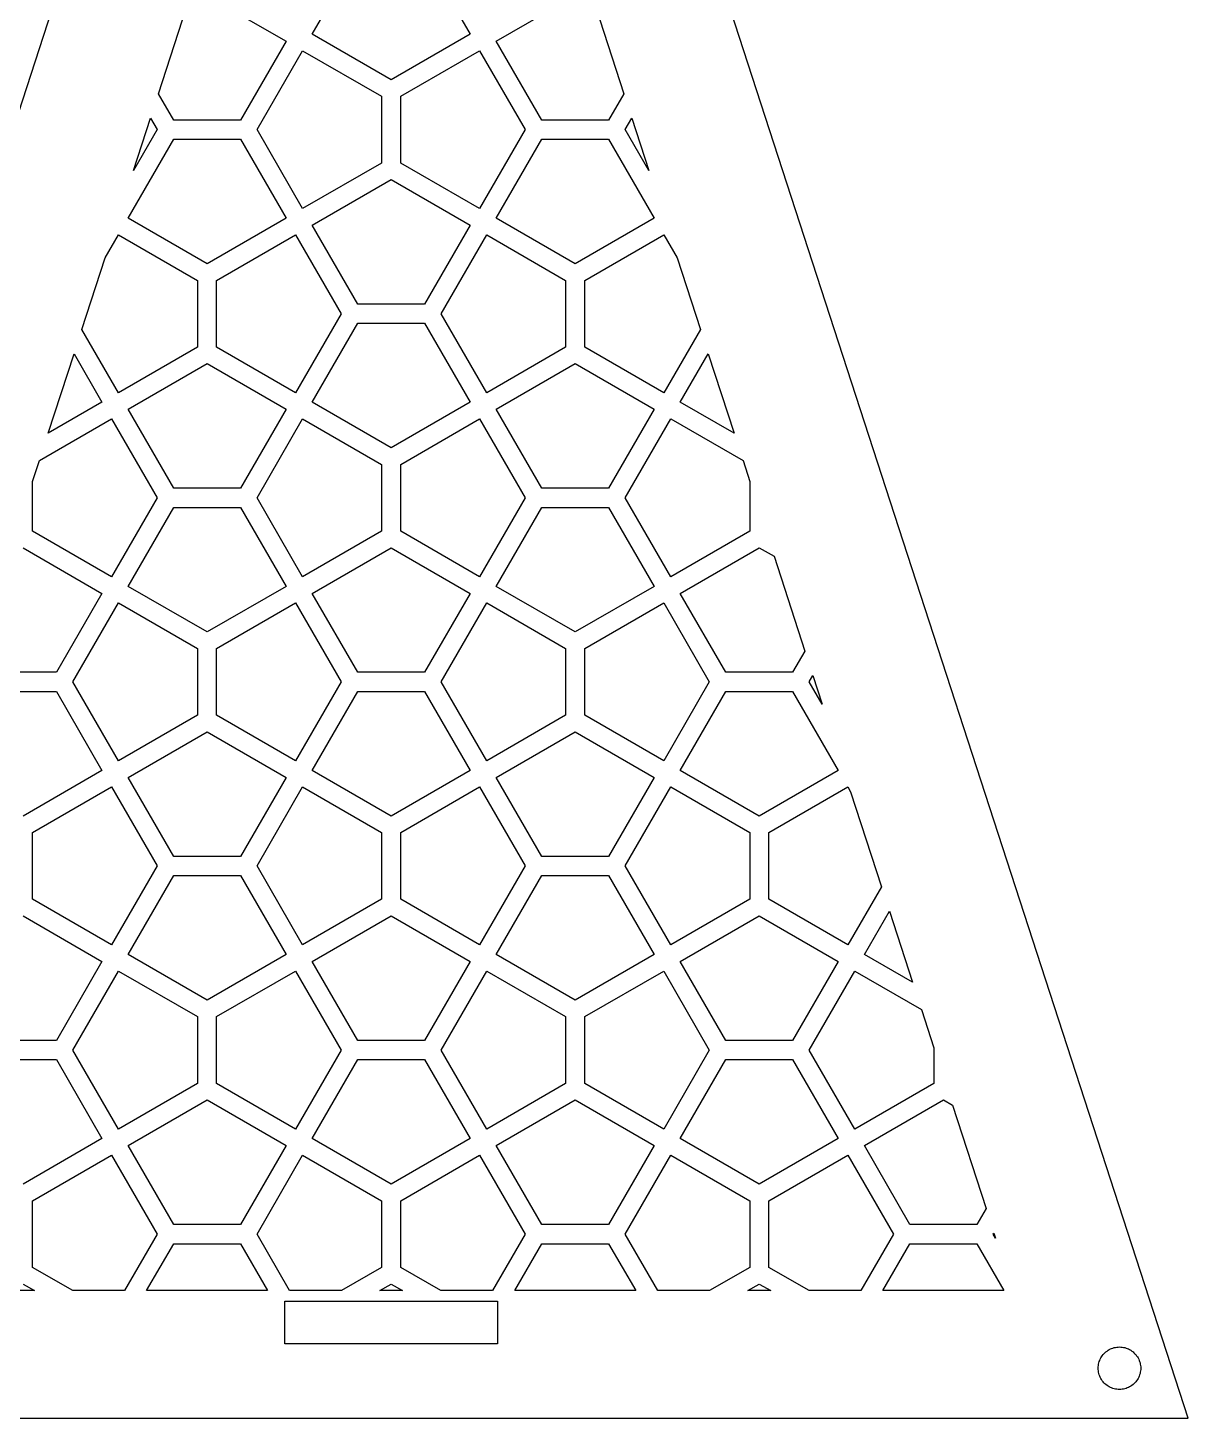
# Model space of a CAD drawing. Header units: metres. Extents: x 20 to 1108, y 20 to 485.
# Drawn here: x 998.7 to 1107.8, y 20 to 150.8 of the extents above; entities that cross this region are included whole.
import ezdxf

# ---------------------------------------------------------------- set-up
doc = ezdxf.new("R2010")
doc.units = ezdxf.units.M

msp = doc.modelspace()

# ---------------------------------------------------------------- linework, layer by layer
for p, q in [((1032.85, 250.826), (957.853, 20)), ((1107.85, 20), (1032.85, 250.826)), ((1025.42, 150.233), (1029.71, 157.664)), ((1035.99, 157.664), (1040.28, 150.233)), ((1015.53, 153.864), (1022.96, 149.574)), ((1042.74, 149.574), (1050.17, 153.864)), ((1010.96, 144.62), (1013.6, 152.751)), ((1052.1, 152.751), (1054.74, 144.62)), ((1022.96, 149.574), (1018.67, 142.144)), ((1032.85, 145.943), (1025.42, 150.233)), ((1040.28, 150.233), (1032.85, 145.943)), ((1047.03, 142.144), (1042.74, 149.574)), ((1020.23, 141.244), (1024.52, 148.674)), ((1024.52, 148.674), (1031.95, 144.384)), ((1033.75, 144.384), (1041.18, 148.674)), ((1041.18, 148.674), (1045.47, 141.244)), ((1012.39, 142.144), (1010.96, 144.62)), ((1031.95, 144.384), (1031.95, 138.103)), ((1033.75, 138.103), (1033.75, 144.384)), ((1054.74, 144.62), (1053.31, 142.144)), ((1008.62, 137.408), (1010.21, 142.317)), ((1010.21, 142.317), (1010.83, 141.244)), ((1018.67, 142.144), (1012.39, 142.144)), ((1053.31, 142.144), (1047.03, 142.144)), ((1054.87, 141.244), (1055.49, 142.317)), ((1055.49, 142.317), (1057.09, 137.408)), ((1008.1, 132.913), (1012.39, 140.344)), ((1010.83, 141.244), (1008.62, 137.408)), ((1012.39, 140.344), (1018.67, 140.344)), ((1018.67, 140.344), (1022.96, 132.913)), ((1024.52, 133.813), (1020.23, 141.244)), ((1045.47, 141.244), (1041.18, 133.813)), ((1042.74, 132.913), (1047.03, 140.344)), ((1047.03, 140.344), (1053.31, 140.344)), ((1053.31, 140.344), (1057.6, 132.913)), ((1057.09, 137.408), (1054.87, 141.244)), ((1031.95, 138.103), (1024.52, 133.813)), ((1041.18, 133.813), (1033.75, 138.103)), ((1025.42, 132.254), (1032.85, 136.544)), ((1032.85, 136.544), (1040.28, 132.254)), ((1015.53, 128.623), (1008.1, 132.913)), ((1022.96, 132.913), (1015.53, 128.623)), ((1029.71, 124.823), (1025.42, 132.254)), ((1040.28, 132.254), (1035.99, 124.823)), ((1050.17, 128.623), (1042.74, 132.913)), ((1057.6, 132.913), (1050.17, 128.623)), ((1005.94, 129.175), (1007.2, 131.354)), ((1007.2, 131.354), (1014.63, 127.064)), ((1016.43, 127.064), (1023.86, 131.354)), ((1023.86, 131.354), (1028.15, 123.923)), ((1037.55, 123.923), (1041.84, 131.354)), ((1041.84, 131.354), (1049.27, 127.064)), ((1051.07, 127.064), (1058.5, 131.354)), ((1058.5, 131.354), (1059.76, 129.175)), ((1003.76, 122.454), (1005.94, 129.175)), ((1059.76, 129.175), (1061.95, 122.454)), ((1014.63, 127.064), (1014.63, 120.782)), ((1016.43, 120.782), (1016.43, 127.064)), ((1049.27, 127.064), (1049.27, 120.782)), ((1051.07, 120.782), (1051.07, 127.064)), ((1035.99, 124.823), (1029.71, 124.823)), ((1028.15, 123.923), (1023.86, 116.492)), ((1025.42, 115.593), (1029.71, 123.023)), ((1029.71, 123.023), (1035.99, 123.023)), ((1035.99, 123.023), (1040.28, 115.593)), ((1041.84, 116.492), (1037.55, 123.923)), ((1007.2, 116.492), (1003.76, 122.454)), ((1061.95, 122.454), (1058.5, 116.492)), ((1014.63, 120.782), (1007.2, 116.492)), ((1023.86, 116.492), (1016.43, 120.782)), ((1049.27, 120.782), (1041.84, 116.492)), ((1058.5, 116.492), (1051.07, 120.782)), ((1000.58, 112.67), (1003.01, 120.15)), ((1003.01, 120.15), (1005.64, 115.593)), ((1008.1, 114.934), (1015.53, 119.224)), ((1015.53, 119.224), (1022.96, 114.934)), ((1042.74, 114.934), (1050.17, 119.224)), ((1050.17, 119.224), (1057.6, 114.934)), ((1060.06, 115.593), (1062.69, 120.15)), ((1062.69, 120.15), (1065.13, 112.67)), ((1005.64, 115.593), (1000.58, 112.67)), ((1032.85, 111.302), (1025.42, 115.593)), ((1040.28, 115.593), (1032.85, 111.302)), ((1065.13, 112.67), (1060.06, 115.593)), ((999.749, 110.111), (1006.54, 114.033)), ((1006.54, 114.033), (1010.83, 106.603)), ((1012.39, 107.503), (1008.1, 114.934)), ((1022.96, 114.934), (1018.67, 107.503)), ((1020.23, 106.603), (1024.52, 114.033)), ((1024.52, 114.033), (1031.95, 109.743)), ((1033.75, 109.743), (1041.18, 114.033)), ((1041.18, 114.033), (1045.47, 106.603)), ((1047.03, 107.503), (1042.74, 114.934)), ((1057.6, 114.934), (1053.31, 107.503)), ((1054.87, 106.603), (1059.16, 114.033)), ((1059.16, 114.033), (1065.96, 110.111)), ((999.111, 108.149), (999.749, 110.111)), ((1065.96, 110.111), (1066.59, 108.149)), ((1031.95, 109.743), (1031.95, 103.462)), ((1033.75, 103.462), (1033.75, 109.743)), ((999.111, 103.462), (999.111, 108.149)), ((1018.67, 107.503), (1012.39, 107.503)), ((1053.31, 107.503), (1047.03, 107.503)), ((1066.59, 108.149), (1066.59, 103.462)), ((1010.83, 106.603), (1006.54, 99.1719)), ((1024.52, 99.1719), (1020.23, 106.603)), ((1045.47, 106.603), (1041.18, 99.1719)), ((1059.16, 99.1719), (1054.87, 106.603)), ((1008.1, 98.2715), (1012.39, 105.702)), ((1012.39, 105.702), (1018.67, 105.702)), ((1018.67, 105.702), (1022.96, 98.2715)), ((1042.74, 98.2715), (1047.03, 105.702)), ((1047.03, 105.702), (1053.31, 105.702)), ((1053.31, 105.702), (1057.6, 98.2715)), ((1006.54, 99.1719), (999.111, 103.462)), ((1031.95, 103.462), (1024.52, 99.1719)), ((1041.18, 99.1719), (1033.75, 103.462)), ((1066.59, 103.462), (1059.16, 99.1719)), ((998.212, 101.903), (1005.64, 97.6123)), ((1025.42, 97.6123), (1032.85, 101.903)), ((1032.85, 101.903), (1040.28, 97.6123)), ((1060.06, 97.6123), (1067.49, 101.903)), ((1067.49, 101.903), (1068.88, 101.101)), ((1068.88, 101.101), (1071.78, 92.1738)), ((1015.53, 93.9814), (1008.1, 98.2715)), ((1022.96, 98.2715), (1015.53, 93.9814)), ((1050.17, 93.9814), (1042.74, 98.2715)), ((1057.6, 98.2715), (1050.17, 93.9814)), ((1005.64, 97.6123), (1001.35, 90.1816)), ((1029.71, 90.1816), (1025.42, 97.6123)), ((1040.28, 97.6123), (1035.99, 90.1816)), ((1064.35, 90.1816), (1060.06, 97.6123)), ((1002.91, 89.2822), (1007.2, 96.7129)), ((1007.2, 96.7129), (1014.63, 92.4229)), ((1016.43, 92.4229), (1023.86, 96.7129)), ((1023.86, 96.7129), (1028.15, 89.2822)), ((1037.55, 89.2822), (1041.84, 96.7129)), ((1041.84, 96.7129), (1049.27, 92.4229)), ((1051.07, 92.4229), (1058.5, 96.7129)), ((1058.5, 96.7129), (1062.79, 89.2822)), ((1014.63, 92.4229), (1014.63, 86.1416)), ((1016.43, 86.1416), (1016.43, 92.4229)), ((1049.27, 92.4229), (1049.27, 86.1416)), ((1051.07, 86.1416), (1051.07, 92.4229)), ((1071.78, 92.1738), (1070.63, 90.1816)), ((1001.35, 90.1816), (995.071, 90.1816)), ((1007.2, 81.8516), (1002.91, 89.2822)), ((1028.15, 89.2822), (1023.86, 81.8516)), ((1035.99, 90.1816), (1029.71, 90.1816)), ((1041.84, 81.8516), (1037.55, 89.2822)), ((1062.79, 89.2822), (1058.5, 81.8516)), ((1070.63, 90.1816), (1064.35, 90.1816)), ((1072.19, 89.2822), (1072.53, 89.8701)), ((1073.41, 87.1787), (1072.19, 89.2822)), ((1072.53, 89.8701), (1073.41, 87.1787)), ((995.071, 88.3818), (1001.35, 88.3818)), ((1001.35, 88.3818), (1005.64, 80.9512)), ((1025.42, 80.9512), (1029.71, 88.3818)), ((1029.71, 88.3818), (1035.99, 88.3818)), ((1035.99, 88.3818), (1040.28, 80.9512)), ((1060.06, 80.9512), (1064.35, 88.3818)), ((1064.35, 88.3818), (1070.63, 88.3818)), ((1070.63, 88.3818), (1074.92, 80.9512)), ((1014.63, 86.1416), (1007.2, 81.8516)), ((1023.86, 81.8516), (1016.43, 86.1416)), ((1049.27, 86.1416), (1041.84, 81.8516)), ((1058.5, 81.8516), (1051.07, 86.1416)), ((1008.1, 80.292), (1015.53, 84.582)), ((1015.53, 84.582), (1022.96, 80.292)), ((1042.74, 80.292), (1050.17, 84.582)), ((1050.17, 84.582), (1057.6, 80.292)), ((1005.64, 80.9512), (998.212, 76.6611)), ((1012.39, 72.8613), (1008.1, 80.292)), ((1022.96, 80.292), (1018.67, 72.8613)), ((1032.85, 76.6611), (1025.42, 80.9512)), ((1040.28, 80.9512), (1032.85, 76.6611)), ((1047.03, 72.8613), (1042.74, 80.292)), ((1057.6, 80.292), (1053.31, 72.8613)), ((1067.49, 76.6611), (1060.06, 80.9512)), ((1074.92, 80.9512), (1067.49, 76.6611)), ((999.111, 75.1025), (1006.54, 79.3926)), ((1006.54, 79.3926), (1010.83, 71.9619)), ((1020.23, 71.9619), (1024.52, 79.3926)), ((1024.52, 79.3926), (1031.95, 75.1025)), ((1033.75, 75.1025), (1041.18, 79.3926)), ((1041.18, 79.3926), (1045.47, 71.9619)), ((1054.87, 71.9619), (1059.16, 79.3926)), ((1059.16, 79.3926), (1066.59, 75.1025)), ((1068.39, 75.1025), (1075.82, 79.3926)), ((1075.82, 79.3926), (1076.08, 78.9453)), ((1076.08, 78.9453), (1078.99, 70.0078)), ((999.111, 68.8213), (999.111, 75.1025)), ((1031.95, 75.1025), (1031.95, 68.8213)), ((1033.75, 68.8213), (1033.75, 75.1025)), ((1066.59, 75.1025), (1066.59, 68.8213)), ((1068.39, 68.8213), (1068.39, 75.1025)), ((1010.83, 71.9619), (1006.54, 64.5312)), ((1018.67, 72.8613), (1012.39, 72.8613)), ((1024.52, 64.5312), (1020.23, 71.9619)), ((1045.47, 71.9619), (1041.18, 64.5312)), ((1053.31, 72.8613), (1047.03, 72.8613)), ((1059.16, 64.5312), (1054.87, 71.9619)), ((1008.1, 63.6309), (1012.39, 71.0615)), ((1012.39, 71.0615), (1018.67, 71.0615)), ((1018.67, 71.0615), (1022.96, 63.6309)), ((1042.74, 63.6309), (1047.03, 71.0615)), ((1047.03, 71.0615), (1053.31, 71.0615)), ((1053.31, 71.0615), (1057.6, 63.6309)), ((1078.99, 70.0078), (1075.82, 64.5312)), ((1006.54, 64.5312), (999.111, 68.8213)), ((1031.95, 68.8213), (1024.52, 64.5312)), ((1041.18, 64.5312), (1033.75, 68.8213)), ((1066.59, 68.8213), (1059.16, 64.5312)), ((1075.82, 64.5312), (1068.39, 68.8213)), ((998.212, 67.2617), (1005.64, 62.9717)), ((1025.42, 62.9717), (1032.85, 67.2617)), ((1032.85, 67.2617), (1040.28, 62.9717)), ((1060.06, 62.9717), (1067.49, 67.2617)), ((1067.49, 67.2617), (1074.92, 62.9717)), ((1077.38, 63.6309), (1079.74, 67.7041)), ((1079.74, 67.7041), (1081.91, 61.0186)), ((1005.64, 62.9717), (1001.35, 55.541)), ((1015.53, 59.3408), (1008.1, 63.6309)), ((1022.96, 63.6309), (1015.53, 59.3408)), ((1029.71, 55.541), (1025.42, 62.9717)), ((1040.28, 62.9717), (1035.99, 55.541)), ((1050.17, 59.3408), (1042.74, 63.6309)), ((1057.6, 63.6309), (1050.17, 59.3408)), ((1064.35, 55.541), (1060.06, 62.9717)), ((1074.92, 62.9717), (1070.63, 55.541)), ((1081.91, 61.0186), (1077.38, 63.6309)), ((1002.91, 54.6406), (1007.2, 62.0713)), ((1007.2, 62.0713), (1014.63, 57.7812)), ((1016.43, 57.7812), (1023.86, 62.0713)), ((1023.86, 62.0713), (1028.15, 54.6406)), ((1037.55, 54.6406), (1041.84, 62.0713)), ((1041.84, 62.0713), (1049.27, 57.7812)), ((1051.07, 57.7812), (1058.5, 62.0713)), ((1058.5, 62.0713), (1062.79, 54.6406)), ((1072.19, 54.6406), (1076.48, 62.0713)), ((1076.48, 62.0713), (1082.74, 58.46)), ((1014.63, 57.7812), (1014.63, 51.5)), ((1016.43, 51.5), (1016.43, 57.7812)), ((1049.27, 57.7812), (1049.27, 51.5)), ((1051.07, 51.5), (1051.07, 57.7812)), ((1082.74, 58.46), (1083.91, 54.8428)), ((1001.35, 55.541), (995.071, 55.541)), ((1035.99, 55.541), (1029.71, 55.541)), ((1070.63, 55.541), (1064.35, 55.541)), ((995.071, 53.7412), (1001.35, 53.7412)), ((1001.35, 53.7412), (1005.64, 46.3105)), ((1007.2, 47.21), (1002.91, 54.6406)), ((1028.15, 54.6406), (1023.86, 47.21)), ((1025.42, 46.3105), (1029.71, 53.7412)), ((1029.71, 53.7412), (1035.99, 53.7412)), ((1035.99, 53.7412), (1040.28, 46.3105)), ((1041.84, 47.21), (1037.55, 54.6406)), ((1062.79, 54.6406), (1058.5, 47.21)), ((1060.06, 46.3105), (1064.35, 53.7412)), ((1064.35, 53.7412), (1070.63, 53.7412)), ((1070.63, 53.7412), (1074.92, 46.3105)), ((1076.48, 47.21), (1072.19, 54.6406)), ((1083.91, 54.8428), (1083.91, 51.5)), ((1014.63, 51.5), (1007.2, 47.21)), ((1023.86, 47.21), (1016.43, 51.5)), ((1049.27, 51.5), (1041.84, 47.21)), ((1058.5, 47.21), (1051.07, 51.5)), ((1083.91, 51.5), (1076.48, 47.21)), ((1008.1, 45.6514), (1015.53, 49.9414)), ((1015.53, 49.9414), (1022.96, 45.6514)), ((1042.74, 45.6514), (1050.17, 49.9414)), ((1050.17, 49.9414), (1057.6, 45.6514)), ((1077.38, 45.6514), (1084.81, 49.9414)), ((1084.81, 49.9414), (1085.67, 49.4492)), ((1085.67, 49.4492), (1088.83, 39.7275)), ((1005.64, 46.3105), (998.212, 42.0205)), ((1032.85, 42.0205), (1025.42, 46.3105)), ((1040.28, 46.3105), (1032.85, 42.0205)), ((1067.49, 42.0205), (1060.06, 46.3105)), ((1074.92, 46.3105), (1067.49, 42.0205)), ((999.111, 40.4609), (1006.54, 44.751)), ((1006.54, 44.751), (1010.83, 37.3203)), ((1012.39, 38.2207), (1008.1, 45.6514)), ((1022.96, 45.6514), (1018.67, 38.2207)), ((1020.23, 37.3203), (1024.52, 44.751)), ((1024.52, 44.751), (1031.95, 40.4609)), ((1033.75, 40.4609), (1041.18, 44.751)), ((1041.18, 44.751), (1045.47, 37.3203)), ((1047.03, 38.2207), (1042.74, 45.6514)), ((1057.6, 45.6514), (1053.31, 38.2207)), ((1054.87, 37.3203), (1059.16, 44.751)), ((1059.16, 44.751), (1066.59, 40.4609)), ((1068.39, 40.4609), (1075.82, 44.751)), ((1075.82, 44.751), (1080.11, 37.3203)), ((1081.67, 38.2207), (1077.38, 45.6514)), ((999.111, 34.1797), (999.111, 40.4609)), ((1031.95, 40.4609), (1031.95, 34.1797)), ((1033.75, 34.1797), (1033.75, 40.4609)), ((1066.59, 40.4609), (1066.59, 34.1797)), ((1068.39, 34.1797), (1068.39, 40.4609)), ((1088.83, 39.7275), (1087.96, 38.2207)), ((1018.67, 38.2207), (1012.39, 38.2207)), ((1053.31, 38.2207), (1047.03, 38.2207)), ((1087.96, 38.2207), (1081.67, 38.2207)), ((1010.83, 37.3203), (1007.76, 32)), ((1023.3, 32), (1020.23, 37.3203)), ((1045.47, 37.3203), (1042.4, 32)), ((1057.94, 32), (1054.87, 37.3203)), ((1080.11, 37.3203), (1077.04, 32)), ((1089.51, 37.3203), (1089.57, 37.4248)), ((1089.73, 36.9492), (1089.51, 37.3203)), ((1089.57, 37.4248), (1089.73, 36.9492)), ((1009.84, 32), (1012.39, 36.4209)), ((1012.39, 36.4209), (1018.67, 36.4209)), ((1018.67, 36.4209), (1021.22, 32)), ((1044.48, 32), (1047.03, 36.4209)), ((1047.03, 36.4209), (1053.31, 36.4209)), ((1053.31, 36.4209), (1055.87, 32)), ((1079.12, 32), (1081.67, 36.4209)), ((1081.67, 36.4209), (1087.96, 36.4209)), ((1087.96, 36.4209), (1090.51, 32)), ((1002.89, 32), (999.111, 34.1797)), ((1031.95, 34.1797), (1028.18, 32)), ((1037.53, 32), (1033.75, 34.1797)), ((1066.59, 34.1797), (1062.82, 32)), ((1072.17, 32), (1068.39, 34.1797)), ((999.287, 32), (997.137, 32)), ((998.212, 32.6211), (999.287, 32)), ((1007.76, 32), (1002.89, 32)), ((1021.22, 32), (1009.84, 32)), ((1028.18, 32), (1023.3, 32)), ((1031.78, 32), (1032.85, 32.6211)), ((1033.93, 32), (1031.78, 32)), ((1032.85, 32.6211), (1033.93, 32)), ((1042.4, 32), (1037.53, 32)), ((1055.87, 32), (1044.48, 32)), ((1062.82, 32), (1057.94, 32)), ((1066.42, 32), (1067.49, 32.6211)), ((1068.57, 32), (1066.42, 32)), ((1067.49, 32.6211), (1068.57, 32)), ((1077.04, 32), (1072.17, 32)), ((1090.51, 32), (1079.12, 32)), ((1022.85, 27), (1022.85, 31)), ((1022.85, 31), (1042.85, 31)), ((1042.85, 31), (1042.85, 27)), ((1042.85, 27), (1022.85, 27)), ((1100.01, 26.1602), (1100.11, 26.2432)), ((1100.11, 26.2432), (1100.21, 26.3203)), ((1100.21, 26.3203), (1100.31, 26.3906)), ((1100.31, 26.3906), (1100.42, 26.4551)), ((1100.42, 26.4551), (1100.53, 26.5117)), ((1100.53, 26.5117), (1100.64, 26.5615)), ((1100.64, 26.5615), (1100.76, 26.6045)), ((1100.76, 26.6045), (1100.88, 26.6396)), ((1100.88, 26.6396), (1101.01, 26.667)), ((1101.01, 26.667), (1101.13, 26.6865)), ((1101.13, 26.6865), (1101.25, 26.6982)), ((1101.25, 26.6982), (1101.38, 26.7021)), ((1101.38, 26.7021), (1101.51, 26.6982)), ((1101.51, 26.6982), (1101.63, 26.6865)), ((1101.63, 26.6865), (1101.75, 26.667)), ((1101.75, 26.667), (1101.88, 26.6396)), ((1101.88, 26.6396), (1102, 26.6045)), ((1102, 26.6045), (1102.12, 26.5615)), ((1102.12, 26.5615), (1102.23, 26.5117)), ((1102.23, 26.5117), (1102.34, 26.4551)), ((1102.34, 26.4551), (1102.45, 26.3906)), ((1102.45, 26.3906), (1102.56, 26.3203)), ((1102.56, 26.3203), (1102.66, 26.2432)), ((1102.66, 26.2432), (1102.75, 26.1602)), ((1099.38, 24.8281), (1099.4, 24.9531)), ((1099.4, 24.9531), (1099.42, 25.0771)), ((1099.42, 25.0771), (1099.44, 25.1992)), ((1099.44, 25.1992), (1099.48, 25.3203)), ((1099.48, 25.3203), (1099.52, 25.4385)), ((1099.52, 25.4385), (1099.57, 25.5537)), ((1099.57, 25.5537), (1099.63, 25.666)), ((1099.63, 25.666), (1099.69, 25.7744)), ((1099.69, 25.7744), (1099.76, 25.8779)), ((1099.76, 25.8779), (1099.84, 25.9775)), ((1099.84, 25.9775), (1099.92, 26.0713)), ((1099.92, 26.0713), (1100.01, 26.1602)), ((1102.75, 26.1602), (1102.84, 26.0713)), ((1102.84, 26.0713), (1102.92, 25.9775)), ((1102.92, 25.9775), (1103, 25.8779)), ((1103, 25.8779), (1103.07, 25.7744)), ((1103.07, 25.7744), (1103.13, 25.666)), ((1103.13, 25.666), (1103.19, 25.5537)), ((1103.19, 25.5537), (1103.24, 25.4385)), ((1103.24, 25.4385), (1103.28, 25.3203)), ((1103.28, 25.3203), (1103.32, 25.1992)), ((1103.32, 25.1992), (1103.34, 25.0771)), ((1103.34, 25.0771), (1103.36, 24.9531)), ((1103.36, 24.9531), (1103.38, 24.8281)), ((1099.38, 24.7021), (1099.38, 24.8281)), ((1099.38, 24.5771), (1099.38, 24.7021)), ((1099.4, 24.4512), (1099.38, 24.5771)), ((1099.42, 24.3271), (1099.4, 24.4512)), ((1099.44, 24.2051), (1099.42, 24.3271)), ((1099.48, 24.084), (1099.44, 24.2051)), ((1099.52, 23.9658), (1099.48, 24.084)), ((1099.57, 23.8506), (1099.52, 23.9658)), ((1099.63, 23.7393), (1099.57, 23.8506)), ((1099.69, 23.6309), (1099.63, 23.7393)), ((1099.76, 23.5264), (1099.69, 23.6309)), ((1103.07, 23.6309), (1103, 23.5264)), ((1103.13, 23.7393), (1103.07, 23.6309)), ((1103.19, 23.8506), (1103.13, 23.7393)), ((1103.24, 23.9658), (1103.19, 23.8506)), ((1103.28, 24.084), (1103.24, 23.9658)), ((1103.32, 24.2051), (1103.28, 24.084)), ((1103.34, 24.3271), (1103.32, 24.2051)), ((1103.36, 24.4512), (1103.34, 24.3271)), ((1103.38, 24.5771), (1103.36, 24.4512)), ((1103.38, 24.8281), (1103.38, 24.7021)), ((1103.38, 24.7021), (1103.38, 24.5771)), ((1099.84, 23.4277), (1099.76, 23.5264)), ((1099.92, 23.333), (1099.84, 23.4277)), ((1100.01, 23.2441), (1099.92, 23.333)), ((1100.11, 23.1611), (1100.01, 23.2441)), ((1100.21, 23.084), (1100.11, 23.1611)), ((1100.31, 23.0137), (1100.21, 23.084)), ((1100.42, 22.9492), (1100.31, 23.0137)), ((1100.53, 22.8926), (1100.42, 22.9492)), ((1100.64, 22.8428), (1100.53, 22.8926)), ((1100.76, 22.7998), (1100.64, 22.8428)), ((1100.88, 22.7646), (1100.76, 22.7998)), ((1101.01, 22.7373), (1100.88, 22.7646)), ((1101.13, 22.7178), (1101.01, 22.7373)), ((1101.25, 22.7061), (1101.13, 22.7178)), ((1101.38, 22.7021), (1101.25, 22.7061)), ((1101.51, 22.7061), (1101.38, 22.7021)), ((1101.63, 22.7178), (1101.51, 22.7061)), ((1101.75, 22.7373), (1101.63, 22.7178)), ((1101.88, 22.7646), (1101.75, 22.7373)), ((1102, 22.7998), (1101.88, 22.7646)), ((1102.12, 22.8428), (1102, 22.7998)), ((1102.23, 22.8926), (1102.12, 22.8428)), ((1102.34, 22.9492), (1102.23, 22.8926)), ((1102.45, 23.0137), (1102.34, 22.9492)), ((1102.56, 23.084), (1102.45, 23.0137)), ((1102.66, 23.1611), (1102.56, 23.084)), ((1102.75, 23.2441), (1102.66, 23.1611)), ((1102.84, 23.333), (1102.75, 23.2441)), ((1102.92, 23.4277), (1102.84, 23.333)), ((1103, 23.5264), (1102.92, 23.4277)), ((957.853, 20), (1107.85, 20))]:
    msp.add_line(p, q)

doc.saveas('drawing.dxf')
